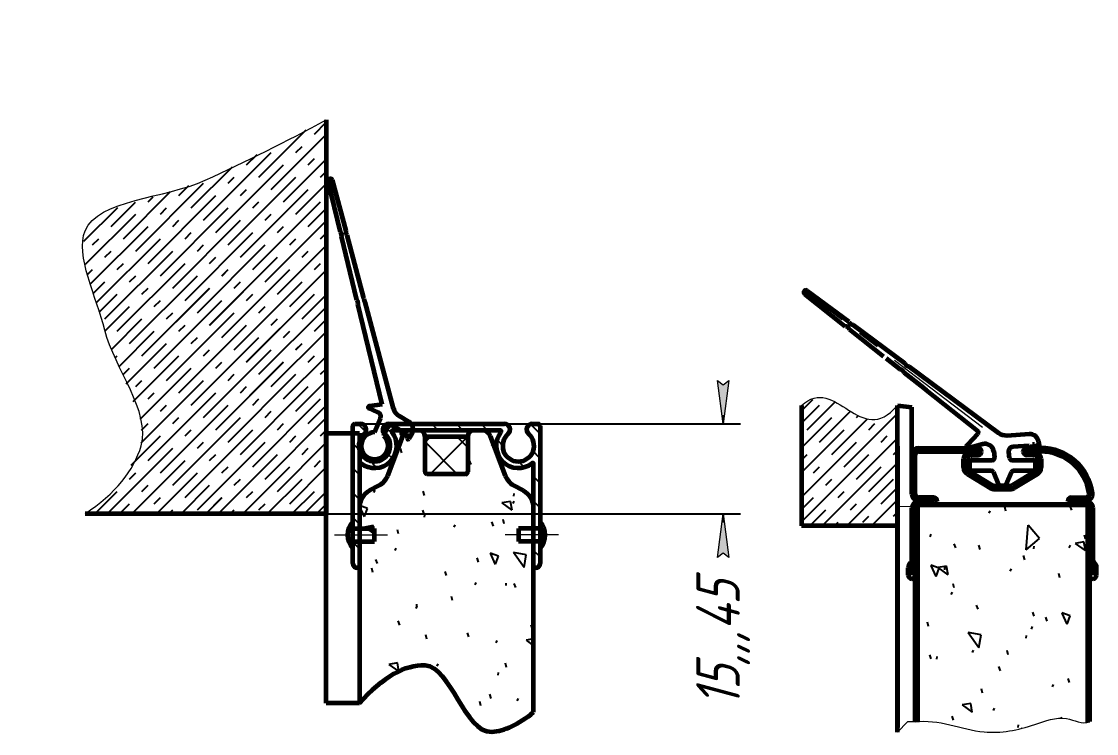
# Model space of a CAD drawing. Header units: millimetres. Extents: x 0 to 840, y 0 to 594.
# Drawn here: x 284.6 to 408, y 314.5 to 396.2 of the extents above; entities that cross this region are included whole.
import ezdxf

# ---------------------------------------------------------------- set-up
doc = ezdxf.new("R2010")
doc.units = ezdxf.units.MM
for name, pattern in [('K5LT32770', [20.32, 12.7, -2.54, 2.54, -2.54]), ('K5LT_AXLED', [19.5, 15, -1.5, 1.5, -1.5]), ('K5LT_BASIC', [0]), ('K5LT_THIN', [0]), ('K5LT_THIN_INCLUDED_TO_HATCHING', [0])]:
    doc.linetypes.add(name, pattern=pattern)
doc.layers.add('Системный слой', color=7, linetype='Continuous')
doc.styles.add('KDIMTEXTSTYLE', font='GOST_AU.SHX', dxfattribs={"width": 0.96, "oblique": 15, "height": 5})
doc.dimstyles.new('KDIMSTYLE (0.07)', dxfattribs={"dimtxt": 5, "dimasz": 1, "dimexe": 2, "dimexo": 0, "dimgap": 1, "dimtad": 1, "dimlfac": 15, "dimtxsty": 'KDIMTEXTSTYLE', "dimsah": 1, "dimcen": 0, "dimdle": 1, "dimadec": 0, "dimazin": 0, "dimtfac": 0.667, "dimtmove": 0, "dimatfit": 3, "dimfxl": 1, "dimtvp": 1, "dimtolj": 1, "dimtzin": 0, "dimarcsym": 0})
doc.dimstyles.new('KDIMSTYLE (1.00)', dxfattribs={"dimtxt": 5, "dimasz": 1, "dimexe": 2, "dimexo": 0, "dimgap": 1, "dimtad": 1, "dimtxsty": 'KDIMTEXTSTYLE', "dimsah": 1, "dimcen": 0, "dimdle": 1, "dimadec": 0, "dimazin": 0, "dimtfac": 0.667, "dimtmove": 0, "dimatfit": 3, "dimfxl": 1, "dimtvp": 1, "dimtolj": 1, "dimtzin": 0, "dimarcsym": 0})
pattern_1 = [(40, (7.66, 6.428), (-20.5692, 24.5134), [2, -30]), (130, (9.193, 7.713), (-24.5134, -20.5692), [2, -30]), (85, (7.66, 6.428), (-20.5688, 24.513), [2.828, -42.426]), (60, (9.193, 7.713), (-27.7128, 16), [2, -30]), (150, (10.192, 9.445), (-16, -27.7128), [2, -30]), (105, (9.193, 7.713), (-27.7123, 15.9997), [2.828, -42.426]), (80, (16.853, 14.141), (-26.0974, 4.6017), [1.5, -25]), (170, (17.114, 15.618), (-4.6017, -26.0974), [1.5, -25]), (125, (16.853, 14.141), (-26.09695, 4.6016), [2.121, -35.355]), (100, (-18.796, -15.771), (-15.75692, -2.77837), [1, -15]), (190, (-18.97, -14.787), (2.77837, -15.75692), [1, -15]), (145, (-18.796, -15.771), (-15.75733, -2.77844), [1.414, -21.213]), (70, (1.233, 14.088), (-15.0351, 5.4723), [1, -15]), (160, (1.575, 15.028), (-5.4723, -15.0351), [1, -15]), (115, (1.233, 14.088), (-15.03547, 5.47246), [1.414, -21.213]), (85, (0, 0), (-9.35186, 7.84492), [0.3, -10]), (65, (0, 0), (-2.418448, 6.64463), [0.3, -10]), (105, (0, 0), (-6.193075, 7.658056), [0.5, -12]), (110, (0, 0), (-7.94593, 1.36463), [0.5, -7])]

# ---------------------------------------------------------------- blocks, each defined once
blk = doc.blocks.new('KDIMARROW_01')
at = {"layer": 'Системный слой'}
blk.add_hatch(color=0, dxfattribs=at).paths.add_polyline_path([(0, 0), (-5, 0.66), (-4.5, 0), (-5, -0.66)])
at = {"layer": 'Системный слой', "color": 0, "linetype": 'K5LT_THIN', "lineweight": 18}
for p, q in [((-4.5, 0), (-5, 0.66)), ((-5, 0.66), (0, 0)), ((0, 0), (-5, -0.66)), ((-5, -0.66), (-4.5, 0)), ((0, 0), (-1, 0))]:
    blk.add_line(p, q, dxfattribs=at)
blk = doc.blocks.new('U162')
at = {"layer": 'Системный слой', "color": 5, "linetype": 'K5LT_BASIC', "lineweight": 60, "true_color": 0x0000ff}
for p, q in [((319.55, 348.92), (323.36, 348.92)), ((319.55, 317.94), (319.55, 348.92)), ((323.36, 348.92), (323.36, 317.94)), ((323.36, 317.94), (319.55, 317.94))]:
    blk.add_line(p, q, dxfattribs=at)
blk = doc.blocks.new('U191')
at = {"layer": 'Системный слой', "color": 5, "linetype": 'K5LT_BASIC', "lineweight": 60, "true_color": 0x0000ff}
for p, q in [((322.61, 335.75), (322.61, 338.75)), ((322.71, 338), (325.11, 338)), ((325.11, 336.5), (325.11, 338)), ((322.71, 336.5), (325.11, 336.5))]:
    blk.add_line(p, q, dxfattribs=at)
at = {"layer": 'Системный слой', "color": 30, "linetype": 'K5LT_AXLED', "lineweight": 18, "true_color": 0xff8000}
blk.add_line((320.51, 337.25), (326.61, 337.25), dxfattribs=at)
at = {"layer": 'Системный слой', "color": 5, "linetype": 'K5LT_BASIC', "lineweight": 60, "true_color": 0x0000ff}
for centre, radius, start, end in [((324.18, 337.25), 2.17, 136.3972, 223.6028), ((322.71, 338.1), 0.1, 180, 270), ((322.71, 336.4), 0.1, 90, 180)]:
    blk.add_arc(centre, radius, start, end, dxfattribs=at)
blk = doc.blocks.new('U192')
at = {"layer": 'Системный слой', "color": 5, "linetype": 'K5LT_BASIC', "lineweight": 60, "true_color": 0x0000ff}
for p, q in [((344.11, 338.75), (344.11, 335.75)), ((341.61, 338), (341.61, 336.5)), ((344.01, 338), (341.61, 338)), ((344.01, 336.5), (341.61, 336.5))]:
    blk.add_line(p, q, dxfattribs=at)
at = {"layer": 'Системный слой', "color": 30, "linetype": 'K5LT_AXLED', "lineweight": 18, "true_color": 0xff8000}
blk.add_line((346.21, 337.25), (340.11, 337.25), dxfattribs=at)
at = {"layer": 'Системный слой', "color": 5, "linetype": 'K5LT_BASIC', "lineweight": 60, "true_color": 0x0000ff}
for centre, radius, start, end in [((344.01, 338.1), 0.1, 270, 0), ((342.53, 337.25), 2.17, 316.3972, 43.6028), ((344.01, 336.4), 0.1, 0, 90)]:
    blk.add_arc(centre, radius, start, end, dxfattribs=at)
blk = doc.blocks.new('U194')
at = {"layer": 'Системный слой', "color": 5, "linetype": 'K5LT_BASIC', "lineweight": 60, "true_color": 0x0000ff}
for p, q in [((322.61, 333.98), (322.61, 349.73)), ((322.86, 349.98), (323.51, 349.98)), ((326.7, 349.98), (340.01, 349.98)), ((339.53, 349.23), (327.18, 349.23)), ((343.2, 349.98), (343.86, 349.98)), ((344.11, 349.73), (344.11, 333.98)), ((323.36, 345.41), (323.36, 333.58)), ((343.36, 333.58), (343.36, 345.41)), ((323.26, 333.48), (323.11, 333.48)), ((343.61, 333.48), (343.46, 333.48))]:
    blk.add_line(p, q, dxfattribs=at)
for centre, radius, start, end in [((322.86, 349.73), 0.25, 90, 180), ((323.51, 349.34), 0.646, 310.7331, 90), ((326.7, 349.34), 0.646, 90, 229.2669), ((327.18, 349.13), 0.1, 90, 218.5093), ((339.53, 349.13), 0.1, 321.4907, 90), ((340.01, 349.34), 0.646, 310.7331, 90), ((343.2, 349.34), 0.646, 90, 229.2669), ((343.86, 349.73), 0.25, 0, 90), ((325.11, 347.48), 1.8, 130.7331, 49.2669), ((325.11, 347.48), 2.55, 231.4907, 38.5093), ((341.61, 347.48), 2.55, 141.4907, 308.5093), ((341.61, 347.48), 1.8, 130.7331, 49.2669), ((323.46, 345.41), 0.1, 51.4907, 180), ((343.26, 345.41), 0.1, 0, 128.5093), ((323.11, 333.98), 0.5, 180, 270), ((323.26, 333.58), 0.1, 270, 0), ((343.46, 333.58), 0.1, 180, 270), ((343.61, 333.98), 0.5, 270, 0)]:
    blk.add_arc(centre, radius, start, end, dxfattribs=at)
blk = doc.blocks.new('U193')
at = {"layer": 'Системный слой'}
h = blk.add_hatch(dxfattribs=at)
h.set_pattern_fill('Металл', angle=-45, style=0, pattern_type=0)
h.set_pattern_definition([(-45, (0, 0), (1.4142136, 1.4142136), [])])
h.paths.add_polyline_path([(323.36, 340.35), (323.36, 343.32), (322.61, 343.99), (322.61, 338.75), (322.61, 338.1), (322.64, 338.03), (322.71, 338), (323.36, 338)])
h.paths.add_polyline_path([(323.36, 343.97), (323.36, 345.41), (323.39, 345.48), (323.46, 345.51), (323.52, 345.49), (325.42, 344.95), (327.14, 345.94), (327.63, 347.86), (327.1, 349.07), (327.08, 349.14), (327.12, 349.21), (327.18, 349.23), (328.08, 349.23), (327.25, 349.72), (326.87, 349.77), (326.57, 349.54), (326.53, 349.48), (326.28, 348.85), (326.28, 348.85), (326.9, 347.62), (326.47, 346.31), (325.24, 345.69), (323.93, 346.12), (323.31, 347.35), (323.74, 348.66), (323.93, 348.85), (324.15, 349.29), (324, 349.76), (323.56, 349.98), (323.51, 349.98), (322.86, 349.98), (322.68, 349.91), (322.61, 349.73), (322.61, 347.35), (323.94, 345.86), (324.03, 345.7), (323.98, 345.51), (323.82, 345.42), (323.63, 345.47), (322.61, 346.48), (322.61, 344.73)])
edge = h.paths.add_edge_path()
edge.add_line((330.21, 349.23), (336.5, 349.23))
edge.add_line((336.5, 349.23), (337.48, 349.23))
edge.add_line((337.48, 349.23), (339.53, 349.23))
edge.add_line((339.53, 349.23), (339.6, 349.2))
edge.add_line((339.6, 349.2), (339.63, 349.13))
edge.add_line((339.63, 349.13), (339.61, 349.07))
edge.add_line((339.61, 349.07), (339.08, 347.16))
edge.add_line((339.08, 347.16), (340.07, 345.45))
edge.add_line((340.07, 345.45), (341.99, 344.96))
edge.add_line((341.99, 344.96), (343.19, 345.49))
edge.add_line((343.19, 345.49), (343.27, 345.51))
edge.add_line((343.27, 345.51), (343.33, 345.47))
edge.add_line((343.33, 345.47), (343.36, 345.41))
edge.add_line((343.36, 345.41), (343.36, 340.35))
edge.add_line((343.36, 340.35), (343.36, 338))
edge.add_line((343.36, 338), (344.01, 338))
edge.add_line((344.01, 338), (344.08, 338.03))
edge.add_line((344.08, 338.03), (344.11, 338.1))
edge.add_line((344.11, 338.1), (344.11, 349.73))
edge.add_line((344.11, 349.73), (344.03, 349.91))
edge.add_line((344.03, 349.91), (343.86, 349.98))
edge.add_line((343.86, 349.98), (343.2, 349.98))
edge.add_line((343.2, 349.98), (342.75, 349.79))
edge.add_line((342.75, 349.79), (342.56, 349.34))
edge.add_line((342.56, 349.34), (342.75, 348.88))
edge.add_line((342.75, 348.88), (342.78, 348.85))
edge.add_line((342.78, 348.85), (343.4, 347.62))
edge.add_line((343.4, 347.62), (342.97, 346.31))
edge.add_line((342.97, 346.31), (341.74, 345.69))
edge.add_line((341.74, 345.69), (340.43, 346.12))
edge.add_line((340.43, 346.12), (339.81, 347.35))
edge.add_line((339.81, 347.35), (340.24, 348.66))
edge.add_line((340.24, 348.66), (340.43, 348.85))
edge.add_line((340.43, 348.85), (340.65, 349.29))
edge.add_line((340.65, 349.29), (340.5, 349.76))
edge.add_line((340.5, 349.76), (340.06, 349.98))
edge.add_line((340.06, 349.98), (340.01, 349.98))
edge.add_line((340.01, 349.98), (329.32, 349.98))
edge.add_line((329.32, 349.98), (329.52, 349.24))
edge.add_line((329.52, 349.24), (329.52, 349.23))
edge.add_line((329.52, 349.23), (330.21, 349.23))
h.paths.add_polyline_path([(344.11, 333.98), (344.11, 335.75), (344.11, 336.4), (344.08, 336.47), (344.01, 336.5), (343.36, 336.5), (343.36, 333.58), (343.39, 333.51), (343.46, 333.48), (343.61, 333.48), (343.96, 333.63)])
h.paths.add_polyline_path([(322.61, 335.75), (322.61, 333.98), (322.75, 333.63), (323.11, 333.48), (323.26, 333.48), (323.33, 333.51), (323.36, 333.58), (323.36, 336.5), (322.71, 336.5), (322.64, 336.47), (322.61, 336.4)])
blk.add_blockref('U194', (0, 0), dxfattribs=at)
blk = doc.blocks.new('U195')
at = {"layer": 'Системный слой'}
h = blk.add_hatch(dxfattribs=at)
h.set_pattern_fill('Песок', angle=40, style=0, pattern_type=0)
h.set_pattern_definition(pattern_1)
h.paths.add_polyline_path([(331.16, 344.23), (330.98, 344.31), (330.91, 344.48), (330.91, 348.53), (330.7, 349.03), (330.21, 349.23), (329.24, 349.23), (328.53, 348.94), (328.3, 348.59), (326.58, 344.01), (325.64, 342.93), (324.53, 342.33), (323.41, 340.85), (323.36, 340.35), (323.36, 317.94), (326.61, 320.87), (329.65, 322.21), (330.91, 322.3), (332.41, 321.53), (334.14, 319.21), (336.5, 315.73), (338.55, 314.66), (341.5, 315.62), (343.36, 316.91), (343.36, 340.35), (342.59, 342.04), (342.18, 342.33), (341.07, 342.93), (340.13, 344.01), (338.41, 348.59), (337.89, 349.14), (337.48, 349.23), (336.5, 349.23), (336.01, 349.03), (335.8, 348.53), (335.8, 344.48), (335.73, 344.31), (335.55, 344.23)])
h = blk.add_hatch(dxfattribs=at)
h.set_pattern_fill('Неметалл', angle=45, style=0, pattern_type=0)
h.set_pattern_definition([(45, (0, 0), (-2.12132, 2.12132), []), (135, (0, 0), (-2.12132, -2.12132), [])])
h.paths.add_polyline_path([(330.91, 348.53), (330.91, 344.48), (330.98, 344.31), (331.16, 344.23), (335.55, 344.23), (335.73, 344.31), (335.8, 344.48), (335.8, 348.53)])
at = {"layer": 'Системный слой', "color": 5, "linetype": 'K5LT_BASIC', "lineweight": 60, "true_color": 0x0000ff}
for p, q in [((330.21, 349.23), (329.24, 349.23)), ((337.48, 349.23), (336.5, 349.23)), ((328.3, 348.59), (326.58, 344.01)), ((330.91, 344.48), (330.91, 348.53)), ((330.91, 348.53), (335.8, 348.53)), ((335.8, 348.53), (335.8, 344.48)), ((340.13, 344.01), (338.41, 348.59)), ((335.55, 344.23), (331.16, 344.23)), ((325.64, 342.93), (324.53, 342.33)), ((342.18, 342.33), (341.07, 342.93)), ((323.36, 340.35), (323.36, 317.94)), ((343.36, 316.91), (343.36, 340.35))]:
    blk.add_line(p, q, dxfattribs=at)
for centre, radius, start, end in [((329.24, 348.23), 1, 90, 159.37), ((330.21, 348.53), 0.7, 0, 90), ((336.5, 348.53), 0.7, 90, 180), ((337.48, 348.23), 1, 20.63, 90), ((331.16, 344.48), 0.25, 180, 270), ((335.55, 344.48), 0.25, 270, 0), ((324.66, 344.74), 2.05, 298.56, 339.37), ((342.05, 344.74), 2.05, 200.63, 241.44), ((325.61, 340.35), 2.25, 118.56, 180), ((341.11, 340.35), 2.25, 0, 61.44)]:
    blk.add_arc(centre, radius, start, end, dxfattribs=at)
blk.add_open_spline([(323.36, 317.94), (326.08, 320.96), (328.6, 322.41), (330.91, 322.3), (333.77, 322.16), (335.52, 314.48), (338.55, 314.66), (340.03, 314.75), (341.64, 315.5), (343.36, 316.91)], degree=3, knots=[0, 0, 0, 0, 1, 1, 1, 2, 2, 2, 3, 3, 3, 3], dxfattribs=at)
blk = doc.blocks.new('U196')
at = {"layer": 'Системный слой', "color": 5, "linetype": 'K5LT_BASIC', "lineweight": 60, "true_color": 0x0000ff}
for p, q in [((321.2, 371.98), (319.79, 377.82)), ((321.83, 372.15), (320.28, 377.95)), ((323.08, 364.2), (321.32, 371.5)), ((323.89, 364.42), (321.96, 371.66)), ((325.96, 352.21), (323.19, 363.72)), ((327.27, 351.77), (324.02, 363.94)), ((325.5, 351.31), (324.47, 351.74)), ((325.96, 352.21), (324.51, 352.03)), ((325.11, 349.03), (325.77, 350.66)), ((329.04, 350.23), (327.96, 350.87)), ((326.18, 348.6), (326.53, 349.48)), ((328.22, 349.14), (327.25, 349.72)), ((328.22, 349.14), (328.2, 348.84)), ((328.64, 349.02), (328.27, 348.8)), ((328.83, 348.9), (328.64, 349.02)), ((328.83, 348.9), (328.85, 348.31)), ((329.39, 348.86), (329.03, 348.26))]:
    blk.add_line(p, q, dxfattribs=at)
for centre, radius, start, end in [((320.04, 377.88), 0.25, 14.9596, 193.5454), ((320.84, 371.64), 0.5, 343.6243, 43.4666), ((322.31, 372.02), 0.5, 164.9596, 224.9596), ((322.71, 363.86), 0.5, 343.6243, 43.4666), ((324.38, 364.29), 0.5, 164.9596, 224.9596), ((324.53, 351.88), 0.15, 97.365, 247.4574), ((328.72, 352.16), 1.5, 194.9596, 239.471), ((325.31, 350.85), 0.5, 337.9596, 67.4574), ((327, 349.29), 0.5, 59.471, 157.9596), ((328.53, 349.37), 1, 329.471, 59.471), ((325.11, 347.48), 1.55, 89.7349, 46.1843), ((328.25, 348.84), 0.05, 185.5933, 297.2), ((328.95, 348.31), 0.1, 181.5424, 329.471)]:
    blk.add_arc(centre, radius, start, end, dxfattribs=at)
blk = doc.blocks.new('U197')
at = {"layer": 'Системный слой', "color": 5, "linetype": 'K5LT_BASIC', "lineweight": 60, "true_color": 0x0000ff}
for p, q in [((387.57, 347.22), (394.37, 347.22)), ((387.57, 346.82), (394.36, 346.82)), ((393.52, 346.79), (394.36, 346.79)), ((394.37, 346.8), (394.37, 346.81)), ((394.77, 346.79), (394.77, 346.82)), ((399.57, 346.79), (399.57, 346.82)), ((401.57, 347.22), (399.97, 347.22)), ((399.97, 346.8), (399.97, 346.81)), ((401.57, 346.82), (399.98, 346.82)), ((400.82, 346.79), (399.98, 346.79)), ((386.77, 341.94), (386.77, 346.42)), ((387.17, 341.94), (387.17, 346.42)), ((392.72, 345), (392.72, 345.99)), ((393.12, 345), (393.12, 345.99)), ((393.52, 346.39), (394.37, 346.39)), ((400.82, 346.39), (399.97, 346.39)), ((401.22, 345.99), (401.22, 345)), ((401.62, 345.99), (401.62, 345)), ((393.36, 344.57), (396.01, 342.96)), ((400.98, 344.57), (398.33, 342.96)), ((393.15, 344.23), (395.81, 342.62)), ((401.19, 344.23), (398.53, 342.62)), ((396.27, 342.89), (398.07, 342.89)), ((396.27, 342.49), (398.07, 342.49)), ((389.27, 341.54), (387.57, 341.54)), ((389.26, 341.14), (387.57, 341.14)), ((389.26, 341.12), (387.57, 341.12)), ((389.27, 340.72), (387.57, 340.72)), ((389.27, 341.13), (389.27, 341.13)), ((389.67, 341.12), (389.67, 341.14)), ((404.67, 341.12), (404.67, 341.14)), ((405.07, 341.54), (406.72, 341.54)), ((405.07, 341.13), (405.07, 341.13)), ((405.07, 340.72), (406.77, 340.72)), ((405.08, 341.14), (406.72, 341.14)), ((405.08, 341.12), (406.77, 341.12)), ((386.77, 334.37), (386.77, 340.32)), ((387.17, 334.36), (387.17, 340.32)), ((407.17, 334.36), (407.17, 340.32)), ((407.57, 334.37), (407.57, 340.32)), ((386.37, 332.62), (386.37, 333.47)), ((387.17, 333.47), (386.77, 333.47)), ((386.77, 332.62), (386.77, 333.47)), ((387.17, 332.62), (387.17, 333.47)), ((407.17, 332.62), (407.17, 333.47)), ((407.17, 333.47), (407.57, 333.47)), ((407.57, 332.62), (407.57, 333.47)), ((407.97, 332.62), (407.97, 333.47))]:
    blk.add_line(p, q, dxfattribs=at)
for centre, radius, start, end in [((387.57, 346.42), 0.8, 90, 180), ((387.57, 346.42), 0.4, 90, 180), ((393.52, 345.99), 0.8, 90, 180), ((394.36, 346.81), 0.01, 0, 90), ((394.36, 346.8), 0.01, 270, 0), ((394.37, 346.82), 0.4, 0, 90), ((394.37, 346.79), 0.4, 270, 0), ((399.97, 346.82), 0.4, 90, 180), ((399.97, 346.79), 0.4, 180, 270), ((399.98, 346.81), 0.01, 90, 180), ((399.98, 346.8), 0.01, 180, 270), ((400.82, 345.99), 0.8, 0, 90), ((401.57, 341.22), 6, 8.0145, 90), ((401.57, 341.22), 5.6, 8.0145, 90), ((393.52, 345.99), 0.4, 90, 180), ((400.82, 345.99), 0.4, 0, 90), ((393.62, 345), 0.9, 180, 238.8445), ((393.62, 345), 0.5, 180, 238.8445), ((400.72, 345), 0.5, 301.1555, 0), ((400.72, 345), 0.9, 301.1555, 0), ((387.57, 341.94), 0.8, 180, 270), ((387.57, 341.94), 0.4, 180, 270), ((396.27, 343.39), 0.9, 238.8445, 270), ((396.27, 343.39), 0.5, 238.8445, 270), ((398.07, 343.39), 0.5, 270, 301.1555), ((398.07, 343.39), 0.9, 270, 301.1555), ((406.72, 341.94), 0.8, 270, 8.0145), ((406.72, 341.94), 0.4, 270, 8.0145), ((387.57, 340.32), 0.8, 90, 180), ((387.57, 340.32), 0.4, 90, 180), ((389.26, 341.13), 0.01, 0, 90), ((389.26, 341.13), 0.01, 270, 0), ((389.27, 341.14), 0.4, 0, 90), ((389.27, 341.12), 0.4, 270, 0), ((405.07, 341.14), 0.4, 90, 180), ((405.07, 341.12), 0.4, 180, 270), ((405.08, 341.13), 0.01, 90, 180), ((405.08, 341.13), 0.01, 180, 270), ((406.77, 340.32), 0.8, 0, 90), ((406.77, 340.32), 0.4, 0, 90), ((387.17, 333.47), 0.8, 131.8103, 180), ((386.37, 334.37), 0.4, 311.8103, 0), ((387.17, 333.47), 0.4, 131.8103, 180), ((386.37, 334.36), 0.8, 311.8103, 0), ((407.97, 334.36), 0.8, 180, 228.1897), ((407.17, 333.47), 0.4, 0, 48.1897), ((407.97, 334.37), 0.4, 180, 228.1897), ((407.17, 333.47), 0.8, 0, 48.1897), ((386.77, 332.62), 0.4, 180, 270), ((386.77, 332.62), 0.4, 270, 0), ((407.57, 332.62), 0.4, 180, 270), ((407.57, 332.62), 0.4, 270, 0)]:
    blk.add_arc(centre, radius, start, end, dxfattribs=at)
blk = doc.blocks.new('U198')
at = {"layer": 'Системный слой', "color": 5, "linetype": 'K5LT_BASIC', "lineweight": 60, "true_color": 0x0000ff}
for p, q in [((374.77, 365.27), (379.55, 361.72)), ((379.14, 361.18), (374.46, 364.88)), ((383.52, 357.73), (379.61, 360.81)), ((380.04, 361.36), (385.98, 356.95)), ((385.42, 356.23), (383.82, 357.49)), ((386.46, 356.59), (396.73, 348.96)), ((388.14, 354.08), (385.9, 355.86)), ((394.33, 349.2), (388.42, 353.86)), ((393.23, 347.68), (394.35, 348.83)), ((397.72, 348.67), (400.27, 348.83)), ((401.32, 347.97), (401.42, 347.26)), ((394.92, 347.66), (393.11, 347.15)), ((396.18, 346.84), (396.28, 346.13)), ((397.99, 346.06), (397.89, 346.79)), ((400.23, 347.47), (398.35, 347.35)), ((400.45, 347.2), (400.23, 347.47)), ((400.64, 347.63), (400.54, 347.22)), ((400.86, 347.64), (400.64, 347.63)), ((401.24, 347.18), (400.86, 347.64)), ((393.42, 344.84), (393.42, 345.59)), ((393.67, 345.84), (396.03, 345.84)), ((398.24, 345.84), (400.67, 345.84)), ((400.92, 345.59), (400.92, 344.84)), ((395.9, 344.59), (393.67, 344.59)), ((396.73, 343.04), (396.13, 344.44)), ((398.2, 344.44), (397.61, 343.04)), ((400.67, 344.59), (398.43, 344.59)), ((397.38, 342.89), (396.96, 342.89))]:
    blk.add_line(p, q, dxfattribs=at)
at = {"layer": 'Системный слой', "color": 7, "linetype": 'K5LT32770', "lineweight": 0}
blk.add_line((394.88, 349.56), (374.57, 365.11), dxfattribs=at)
at = {"layer": 'Системный слой', "color": 5, "linetype": 'K5LT_BASIC', "lineweight": 60, "true_color": 0x0000ff}
for centre, radius, start, end in [((374.62, 365.07), 0.25, 53.4, 231.7198), ((380.03, 361.86), 0.5, 196.5301, 270.2699), ((379.13, 360.68), 0.5, 14.8499, 88.5897), ((386.46, 357.09), 0.5, 196.5301, 270.2699), ((385.41, 355.73), 0.5, 14.8499, 88.5897), ((394.17, 349), 0.25, 315.8333, 51.7198), ((397.62, 350.17), 1.5, 233.4, 273.5667), ((400.33, 347.83), 1, 7.9333, 93.5667), ((393.07, 347.29), 0.15, 135.8333, 285.9333), ((395.19, 346.7), 1, 7.9333, 105.9333), ((398.38, 346.85), 0.5, 93.5667, 187.9333), ((400.49, 347.24), 0.05, 219.6619, 346.0771), ((401.32, 347.24), 0.1, 219.6619, 7.9333), ((393.67, 345.59), 0.25, 90, 180), ((396.03, 346.09), 0.25, 270, 7.9333), ((398.24, 346.09), 0.25, 187.9333, 270), ((400.67, 345.59), 0.25, 0, 90), ((393.67, 344.84), 0.25, 180, 270), ((395.9, 344.34), 0.25, 23.0968, 90), ((398.43, 344.34), 0.25, 90, 156.9032), ((400.67, 344.84), 0.25, 270, 0), ((396.96, 343.14), 0.25, 203.0968, 270), ((397.38, 343.14), 0.25, 270, 336.9032)]:
    blk.add_arc(centre, radius, start, end, dxfattribs=at)

msp = doc.modelspace()

# ---------------------------------------------------------------- hatches: boundary and pattern name
at = {"layer": 'Системный слой'}
h = msp.add_hatch(dxfattribs=at)
h.set_pattern_fill('Бетон', angle=45, style=0, pattern_type=0)
h.set_pattern_definition([(45, (0, 0), (-4.24264, 4.24264), [11, -5]), (45, (9.1924, 9.1924), (-4.24264, 4.24264), [1, -15]), (45, (3.5355, 7.778), (-4.24264, 4.24264), [11, -5]), (45, (12.728, 16.9706), (-4.24264, 4.24264), [1, -15])])
h.paths.add_polyline_path([(319.56435, 384.87238), (305.66462, 377.94538), (301.5576, 376.60675), (294.31389, 374.43992), (291.98166, 372.38861), (291.87189, 372.14761), (291.62068, 369.67699), (292.50422, 365.91938), (294.14738, 360.7544), (295.72638, 356.71373), (298.39837, 350.07556), (298.31462, 347.48285), (296.44294, 343.82515), (293.00077, 340.47374), (291.87189, 339.66826), (319.55107, 339.66826)])
h = msp.add_hatch(dxfattribs=at)
h.set_pattern_fill('Бетон', angle=45, style=0, pattern_type=0)
h.set_pattern_definition([(45, (0, 0), (-1.4142136, 1.4142136), [11, -5]), (45, (9.1924, 9.1924), (-1.4142136, 1.4142136), [1, -15]), (45, (4.9497, 6.364), (-1.4142136, 1.4142136), [11, -5]), (45, (14.1421, 15.5563), (-1.4142136, 1.4142136), [1, -15])])
h.paths.add_polyline_path([(374.11477, 352.10186), (374.11477, 338.29696), (385.11477, 338.29696), (385.11477, 352.10186), (383.4245, 350.72353), (381.60965, 350.56655), (380.30065, 351.10432), (379.65937, 351.48339), (379.34012, 351.68466), (379.17925, 351.78711), (378.85131, 351.99483), (378.55799, 352.17579), (378.11729, 352.43048), (377.45177, 352.75131), (376.43515, 353.01448), (374.84171, 352.64685)])
h.paths.add_polyline_path([(291.87189, 339.66826), (319.55107, 339.66826), (319.56435, 384.87238), (305.66462, 377.94538), (301.5576, 376.60675), (294.31389, 374.43992), (291.98166, 372.38861), (291.87189, 372.14761), (291.62068, 369.67699), (292.50422, 365.91938), (294.14738, 360.7544), (295.72638, 356.71373), (298.39837, 350.07556), (298.31462, 347.48285), (296.44294, 343.82515), (293.00077, 340.47374)])
h = msp.add_hatch(dxfattribs=at)
h.set_pattern_fill('Песок', angle=40, style=0, pattern_type=0)
h.set_pattern_definition(pattern_1)
h.paths.add_polyline_path([(405.0697, 340.71784), (389.2697, 340.71784), (387.5697, 340.71784), (387.4197, 340.68865), (387.4197, 315.83194), (389.81089, 315.72483), (391.00697, 315.48728), (391.60511, 315.34668), (392.35363, 315.16406), (393.45455, 314.90902), (394.23312, 314.75953), (395.12122, 314.64325), (395.256, 314.63203), (395.52534, 314.61498), (396.06322, 314.60177), (397.13672, 314.6537), (399.28261, 315.02874), (400.93051, 315.50998), (401.02626, 315.54192), (401.21793, 315.60654), (401.60185, 315.73628), (401.77913, 315.79504), (402.04428, 315.87995), (402.44201, 315.99687), (403.03952, 316.13653), (403.93813, 316.22338), (404.55355, 316.16552), (404.61469, 316.15356), (404.73698, 316.12654), (404.98153, 316.06255), (405.18672, 316.00205), (405.28981, 315.97042), (405.34311, 315.95395), (405.49021, 315.90863), (405.58939, 315.87866), (405.73748, 315.83575), (405.95872, 315.77831), (406.28866, 315.7162), (406.77839, 315.7061), (406.9197, 315.72798), (406.9197, 340.68865), (406.7697, 340.71784)])

# ---------------------------------------------------------------- linework, layer by layer
at = {"layer": 'Системный слой', "color": 5, "linetype": 'K5LT_BASIC', "lineweight": 60, "true_color": 0x0000ff}
for p, q in [((319.56435, 384.87238), (319.55107, 339.66826)), ((388.14328, 354.08189), (388.41814, 353.86497)), ((374.11477, 352.10186), (374.11477, 338.29696)), ((385.11477, 314.60186), (385.11477, 352.10186)), ((385.11477, 352.10186), (386.7697, 351.90972)), ((386.7697, 344.90972), (386.7697, 351.90972)), ((385.11477, 347.41814), (385.11477, 315.15765)), ((393.23295, 347.6762), (392.9621, 347.39735)), ((387.4197, 340.68865), (387.4197, 315.83194)), ((406.9197, 340.71784), (406.9197, 315.72798)), ((319.55107, 339.66826), (291.87189, 339.66826)), ((385.11477, 338.29696), (374.11477, 338.29696))]:
    msp.add_line(p, q, dxfattribs=at)
at = {"layer": 'Системный слой', "color": 7, "linetype": 'K5LT_THIN_INCLUDED_TO_HATCHING', "lineweight": 18}
for p, q in [((385.11477, 340.55658), (386.78967, 340.49547)), ((385.11477, 314.60186), (386.29473, 315.80102)), ((387.1697, 315.80102), (386.29473, 315.80102))]:
    msp.add_line(p, q, dxfattribs=at)
at = {"layer": 'Системный слой', "color": 5, "linetype": 'K5LT_BASIC', "true_color": 0x0000ff, "const_width": 0.6}
msp.add_lwpolyline([(387.1697, 315.80102), (387.1697, 340.71784), (407.1697, 340.71784), (407.1697, 315.80102)], dxfattribs=at)
at = {"layer": 'Системный слой', "color": 7, "linetype": 'K5LT_THIN_INCLUDED_TO_HATCHING', "lineweight": 18}
for points, knots in [([(291.87189, 339.66826), (295.35041, 342.01355), (297.49799, 344.61841), (298.31462, 347.48285), (299.43623, 351.41704), (295.27439, 356.26344), (294.14738, 360.7544), (293.20607, 364.50532), (290.73831, 369.35391), (291.87189, 372.14761), (293.33169, 375.74528), (301.13275, 375.86957), (305.66462, 377.94538), (310.36866, 380.10007), (315.0019, 382.40907), (319.56435, 384.87238)], [0, 0, 0, 0, 1, 1, 1, 2, 2, 2, 3, 3, 3, 4, 4, 4, 5, 5, 5, 5]), ([(387.1697, 315.80102), (389.80241, 316.17828), (394.4427, 313.94078), (400.11817, 315.09092), (404.19705, 316.74906), (406.31766, 315.47004), (407.1697, 315.80102)], [0, 0, 0, 0, 2.35833258, 4.123562621, 5.207243278, 6, 6, 6, 6])]:
    msp.add_open_spline(points, degree=3, knots=knots, dxfattribs=at)
msp.add_open_spline([(374.11477, 352.10186), (378.07396, 355.75427), (380.87405, 347.05121), (385.11477, 352.10186)], degree=3, dxfattribs=at)

# ---------------------------------------------------------------- block references
at = {"layer": 'Системный слой'}
for name in ['U196', 'U198', 'U193', 'U195', 'U162', 'U197', 'U191', 'U192']:
    msp.add_blockref(name, (0, 0), dxfattribs=at)

# ---------------------------------------------------------------- dimensions: what is measured, and where the dimension line sits
at = {"layer": 'Системный слой', "color": 7}
msp.add_linear_dim(base=(201.52425, 361.49041), p1=(215.92425, 388.22745), p2=(201.52425, 388.22745), text='\\H5.0;\\W0.965;\\Q15;\\H5.0;\\W0.965;\\Q15;\\Q15;300\\H5.0;\\W0.965;\\Q15;\\Q15; (под вальный привод)\\X\\H5.0;\\W0.965;\\Q15;\\Q15;min', dimstyle='KDIMSTYLE (0.07)', override={"dimexo": 0, "dimtoh": 1, "dimblk1": 'KDIMARROW_01', "dimblk2": 'KDIMARROW_01', "dimse1": 0, "dimse2": 0, "dimclrt": 7, "dimtmove": 1, "dimtolj": 1}, dxfattribs=at).render()
msp.add_linear_dim(base=(365.11042, 339.66826), p1=(323.18323, 349.98285), p2=(319.55107, 339.66826), angle=90, location=(365.11042, 324.79579), text='\\H5.0;\\W0.965;\\Q15;\\Q15;15,,,45\\Q15;\\H5.0;\\W0.965;\\Q15;', dimstyle='KDIMSTYLE (1.00)', override={"dimexo": 0, "dimblk1": 'KDIMARROW_01', "dimblk2": 'KDIMARROW_01', "dimse1": 0, "dimse2": 0, "dimclrt": 7, "dimtolj": 1}, dxfattribs=at).render()

doc.saveas('drawing.dxf')
